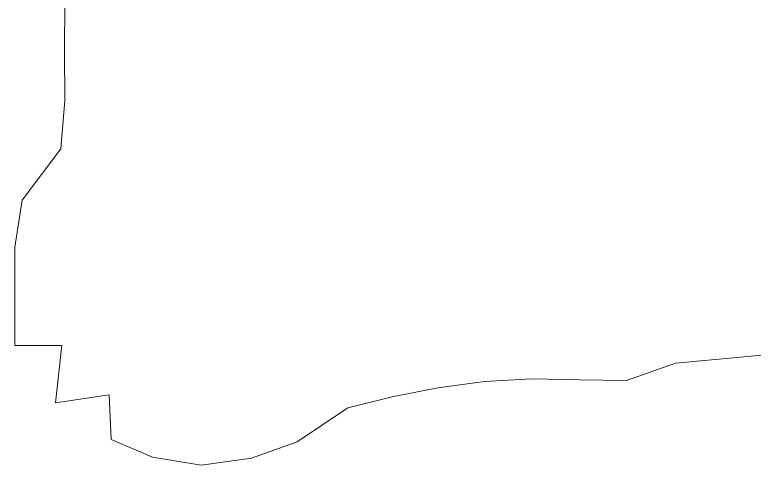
# Model space of a CAD drawing. Extents: x -2 to 147, y -16 to 271.
# Drawn here: x 106.3565 to 106.6887, y -16.0876 to -15.8855 of the extents above; entities that cross this region are included whole.
import ezdxf

# ---------------------------------------------------------------- set-up
doc = ezdxf.new("R2010")
doc.units = 0
doc.layers.add('SubpixelContours', color=1, linetype='CONTINUOUS', lineweight=15, true_color=0xffffff)

msp = doc.modelspace()

# ---------------------------------------------------------------- linework, layer by layer
at = {"layer": 'SubpixelContours'}
for p, q in [((106.37903, -15.87972), (106.37887, -15.9018)), ((106.37887, -15.9018), (106.37891, -15.92393)), ((106.37891, -15.92393), (106.37717, -15.94567)), ((106.37717, -15.94567), (106.35979, -15.96866)), ((106.35979, -15.96866), (106.3565, -15.98984)), ((106.3565, -15.98984), (106.3565, -16.01188)), ((106.3565, -16.01188), (106.3565, -16.03392)), ((106.3565, -16.03392), (106.37767, -16.03395)), ((106.37767, -16.03395), (106.37472, -16.05971)), ((106.65334, -16.04177), (106.67441, -16.03988)), ((106.67441, -16.03988), (106.69543, -16.038)), ((106.63136, -16.04956), (106.65334, -16.04177)), ((106.54649, -16.05295), (106.56743, -16.05003)), ((106.56743, -16.05003), (106.58877, -16.04887)), ((106.58877, -16.04887), (106.61013, -16.04931)), ((106.61013, -16.04931), (106.63136, -16.04956)), ((106.52602, -16.05688), (106.54649, -16.05295)), ((106.37472, -16.05971), (106.39885, -16.05602)), ((106.39885, -16.05602), (106.39976, -16.07613)), ((106.50605, -16.06189), (106.52602, -16.05688)), ((106.48333, -16.07715), (106.50605, -16.06189)), ((106.39976, -16.07613), (106.4183, -16.08401)), ((106.4628, -16.08448), (106.48333, -16.07715)), ((106.4183, -16.08401), (106.44024, -16.08764)), ((106.44024, -16.08764), (106.4628, -16.08448))]:
    msp.add_line(p, q, dxfattribs=at)

doc.saveas('drawing.dxf')
